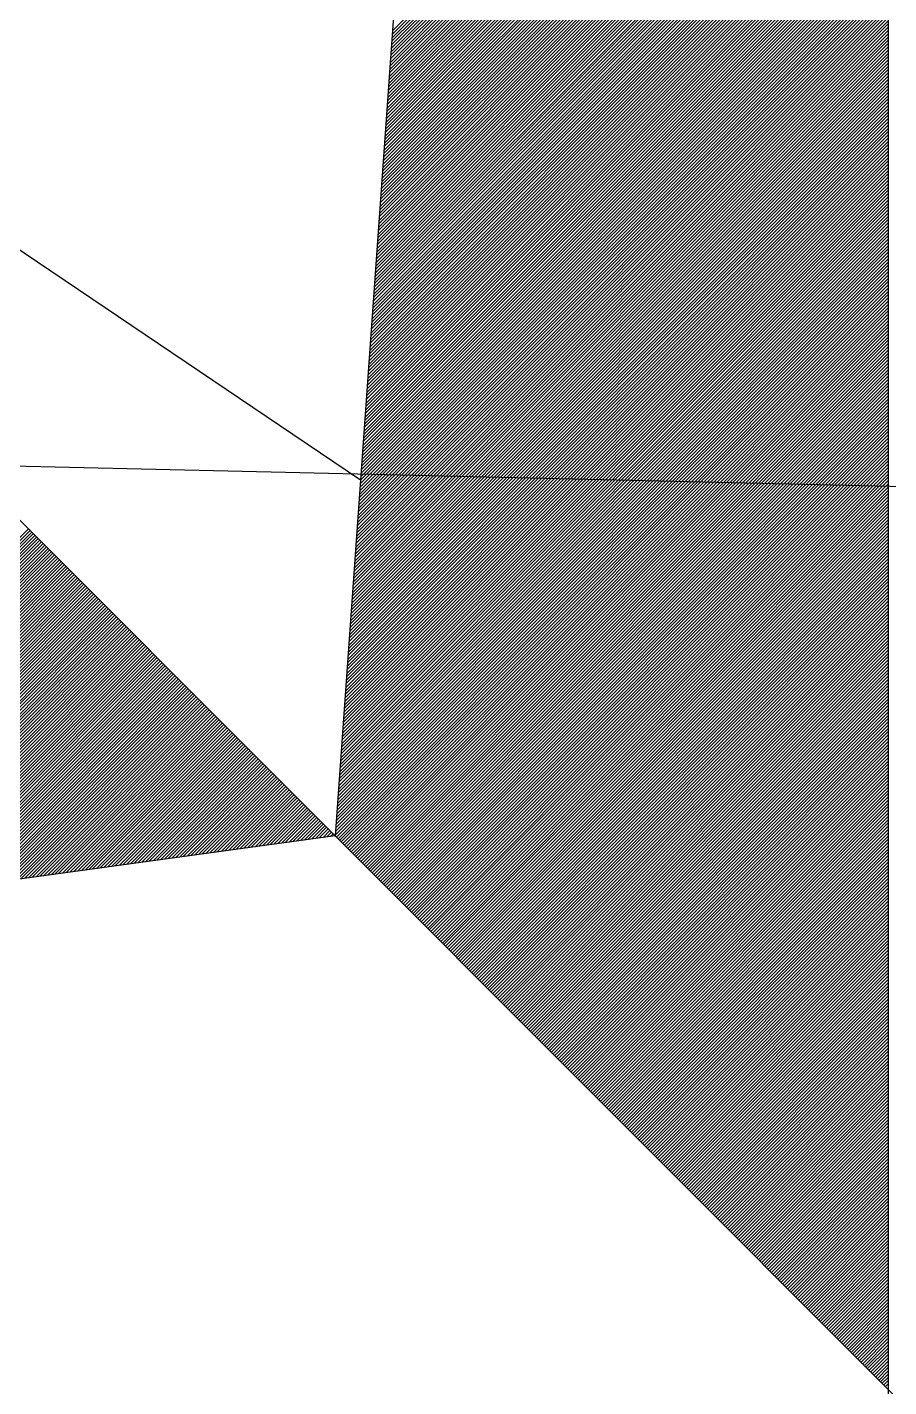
# Model space of a CAD drawing. Extents: x -178 to 82, y -263 to -69.
# Drawn here: x -141.645 to -140.925, y -97.34 to -96.205 of the extents above; entities that cross this region are included whole.
import ezdxf

# ---------------------------------------------------------------- set-up
doc = ezdxf.new("R2010")
doc.units = 0
doc.layers.get('0').update_dxf_attribs({"linetype": 'CONTINUOUS'})
doc.layers.add('2', color=7, linetype='CONTINUOUS')
doc.layers.add('COORDENADAS', color=1, linetype='CONTINUOUS')

# ---------------------------------------------------------------- blocks, each defined once
blk = doc.blocks.new('*X1')
at = {"color": 0}
for p, q in [((63.4969, 11.4008), (66.1852, 14.0891)), ((63.4914, 11.3246), (66.1852, 14.0184)), ((63.4928, 11.3437), (66.1852, 14.036)), ((63.4941, 11.3627), (66.1852, 14.0537)), ((63.4955, 11.3817), (66.1852, 14.0714)), ((63.4846, 11.2294), (66.1852, 13.93)), ((63.486, 11.2485), (66.1852, 13.9477)), ((63.4873, 11.2675), (66.1852, 13.9653)), ((63.4887, 11.2865), (66.1852, 13.983)), ((63.4901, 11.3056), (66.1852, 14.0007)), ((63.4792, 11.1533), (66.1852, 13.8593)), ((63.4805, 11.1723), (66.1852, 13.8769)), ((63.4819, 11.1914), (66.1852, 13.8946)), ((63.4833, 11.2104), (66.1852, 13.9123)), ((63.4737, 11.0771), (66.1852, 13.7886)), ((63.4751, 11.0962), (66.1852, 13.8062)), ((63.4765, 11.1152), (66.1852, 13.8239)), ((63.4778, 11.1342), (66.1852, 13.8416)), ((63.4683, 11.001), (66.1852, 13.7178)), ((63.4697, 11.02), (66.1852, 13.7355)), ((63.471, 11.0391), (66.1852, 13.7532)), ((63.4724, 11.0581), (66.1852, 13.7709)), ((63.4629, 10.9248), (66.1852, 13.6471)), ((63.4642, 10.9439), (66.1852, 13.6648)), ((63.4656, 10.9629), (66.1852, 13.6825)), ((63.4669, 10.9819), (66.1852, 13.7002)), ((63.4574, 10.8487), (66.1852, 13.5764)), ((63.4588, 10.8677), (66.1852, 13.5941)), ((63.4601, 10.8868), (66.1852, 13.6118)), ((63.4615, 10.9058), (66.1852, 13.6295)), ((63.4506, 10.7535), (66.1852, 13.488)), ((63.452, 10.7725), (66.1852, 13.5057)), ((63.4533, 10.7916), (66.1852, 13.5234)), ((63.4547, 10.8106), (66.1852, 13.5411)), ((63.4561, 10.8296), (66.1852, 13.5587)), ((63.4452, 10.6773), (66.1852, 13.4173)), ((63.4465, 10.6964), (66.1852, 13.435)), ((63.4479, 10.7154), (66.1852, 13.4527)), ((63.4493, 10.7345), (66.1852, 13.4704)), ((63.4397, 10.6012), (66.1852, 13.3466)), ((63.4411, 10.6202), (66.1852, 13.3643)), ((63.4425, 10.6393), (66.1852, 13.382)), ((63.4438, 10.6583), (66.1852, 13.3996)), ((63.4343, 10.525), (66.1852, 13.2759)), ((63.4357, 10.5441), (66.1852, 13.2936)), ((63.437, 10.5631), (66.1852, 13.3113)), ((63.4384, 10.5822), (66.1852, 13.3289)), ((63.4289, 10.4489), (66.1852, 13.2052)), ((63.4302, 10.4679), (66.1852, 13.2229)), ((63.4316, 10.487), (66.1852, 13.2405)), ((63.4329, 10.506), (66.1852, 13.2582)), ((63.4234, 10.3727), (66.1852, 13.1345)), ((63.4248, 10.3918), (66.1852, 13.1522)), ((63.4261, 10.4108), (66.1852, 13.1698)), ((63.4275, 10.4299), (66.1852, 13.1875)), ((63.4166, 10.2776), (66.1852, 13.0461)), ((63.418, 10.2966), (66.1852, 13.0638)), ((63.4193, 10.3156), (66.1852, 13.0815)), ((63.4207, 10.3347), (66.1852, 13.0991)), ((63.4221, 10.3537), (66.1852, 13.1168)), ((63.4112, 10.2014), (66.1852, 12.9754)), ((63.4125, 10.2204), (66.1852, 12.9931)), ((63.4139, 10.2395), (66.1852, 13.0107)), ((63.4153, 10.2585), (66.1852, 13.0284)), ((63.4057, 10.1253), (66.1852, 12.9047)), ((63.4071, 10.1443), (66.1852, 12.9224)), ((63.4085, 10.1633), (66.1852, 12.94)), ((63.4098, 10.1824), (66.1852, 12.9577)), ((63.4003, 10.0491), (66.1852, 12.834)), ((63.4017, 10.0681), (66.1852, 12.8516)), ((63.403, 10.0872), (66.1852, 12.8693)), ((63.4044, 10.1062), (66.1852, 12.887)), ((63.3949, 9.973), (66.1852, 12.7633)), ((63.3962, 9.992), (66.1852, 12.7809)), ((63.3976, 10.011), (66.1852, 12.7986)), ((63.3989, 10.0301), (66.1852, 12.8163)), ((63.3894, 9.8968), (66.1852, 12.6925)), ((63.3908, 9.9158), (66.1852, 12.7102)), ((63.3921, 9.9349), (66.1852, 12.7279)), ((63.3935, 9.9539), (66.1852, 12.7456)), ((63.3826, 9.8016), (66.1852, 12.6042)), ((63.384, 9.8207), (66.1852, 12.6218)), ((63.3854, 9.8397), (66.1852, 12.6395)), ((63.3867, 9.8587), (66.1852, 12.6572)), ((63.3881, 9.8778), (66.1852, 12.6749)), ((63.3772, 9.7255), (66.1852, 12.5334)), ((63.3786, 9.7445), (66.1852, 12.5511)), ((63.3799, 9.7635), (66.1852, 12.5688)), ((63.3813, 9.7826), (66.1852, 12.5865)), ((63.3718, 9.6493), (66.1852, 12.4627)), ((63.3731, 9.6684), (66.1852, 12.4804)), ((63.3745, 9.6874), (66.1852, 12.4981)), ((63.3758, 9.7064), (66.1852, 12.5158)), ((63.3663, 9.5732), (66.1852, 12.392)), ((63.3677, 9.5922), (66.1852, 12.4097)), ((63.369, 9.6112), (66.1852, 12.4274)), ((63.3704, 9.6303), (66.1852, 12.4451)), ((63.3609, 9.497), (66.1852, 12.3213)), ((63.3622, 9.5161), (66.1852, 12.339)), ((63.3636, 9.5351), (66.1852, 12.3567)), ((63.365, 9.5541), (66.1852, 12.3743)), ((63.3554, 9.4209), (66.1852, 12.2506)), ((63.3568, 9.4399), (66.1852, 12.2683)), ((63.3582, 9.4589), (66.1852, 12.286)), ((63.3595, 9.478), (66.1852, 12.3036)), ((63.3486, 9.3257), (66.1852, 12.1622)), ((63.35, 9.3447), (66.1852, 12.1799)), ((63.3514, 9.3638), (66.1852, 12.1976)), ((63.3527, 9.3828), (66.1852, 12.2152)), ((63.3541, 9.4018), (66.1852, 12.2329)), ((63.3432, 9.2495), (66.1852, 12.0915)), ((63.3446, 9.2686), (66.1852, 12.1092)), ((63.3459, 9.2876), (66.1852, 12.1269)), ((63.3473, 9.3066), (66.1852, 12.1445)), ((63.3378, 9.1734), (66.1852, 12.0208)), ((63.3391, 9.1924), (66.1852, 12.0385)), ((63.3405, 9.2115), (66.1852, 12.0561)), ((63.3418, 9.2305), (66.1852, 12.0738)), ((63.3323, 9.0972), (66.1852, 11.9501)), ((63.3337, 9.1163), (66.1852, 11.9678)), ((63.335, 9.1353), (66.1852, 11.9854)), ((63.3364, 9.1543), (66.1852, 12.0031)), ((63.3269, 9.0211), (66.1852, 11.8794)), ((63.3282, 9.0401), (66.1852, 11.897)), ((63.3296, 9.0592), (66.1852, 11.9147)), ((63.331, 9.0782), (66.1852, 11.9324)), ((63.3214, 8.9449), (66.1852, 11.8087)), ((63.3228, 8.964), (66.1852, 11.8263)), ((63.3242, 8.983), (66.1852, 11.844)), ((63.3255, 9.002), (66.1852, 11.8617)), ((63.3146, 8.8497), (66.1852, 11.7203)), ((63.316, 8.8688), (66.1852, 11.7379)), ((63.3174, 8.8878), (66.1852, 11.7556)), ((63.3187, 8.9069), (66.1852, 11.7733)), ((63.3201, 8.9259), (66.1852, 11.791)), ((63.3092, 8.7736), (66.1852, 11.6496)), ((63.3106, 8.7926), (66.1852, 11.6672)), ((63.3119, 8.8117), (66.1852, 11.6849)), ((63.3133, 8.8307), (66.1852, 11.7026)), ((63.3038, 8.6974), (66.1852, 11.5788)), ((63.3051, 8.7165), (66.1852, 11.5965)), ((63.3065, 8.7355), (66.1852, 11.6142)), ((63.3078, 8.7546), (66.1852, 11.6319)), ((63.2983, 8.6213), (66.1852, 11.5081)), ((63.2997, 8.6403), (66.1852, 11.5258)), ((63.301, 8.6594), (66.1852, 11.5435)), ((63.3024, 8.6784), (66.1852, 11.5612)), ((63.2929, 8.5451), (66.1852, 11.4374)), ((63.2942, 8.5642), (66.1852, 11.4551)), ((63.2956, 8.5832), (66.1852, 11.4728)), ((63.297, 8.6023), (66.1852, 11.4905)), ((63.2874, 8.469), (66.1852, 11.3667)), ((63.2888, 8.488), (66.1852, 11.3844)), ((63.2902, 8.5071), (66.1852, 11.4021)), ((63.2915, 8.5261), (66.1852, 11.4197)), ((63.2806, 8.3738), (66.1852, 11.2783)), ((63.282, 8.3928), (66.1852, 11.296)), ((63.2834, 8.4119), (66.1852, 11.3137)), ((63.2847, 8.4309), (66.1852, 11.3314)), ((63.2861, 8.45), (66.1852, 11.349)), ((63.2752, 8.2977), (66.1852, 11.2076)), ((63.2766, 8.3167), (66.1852, 11.2253)), ((63.2779, 8.3357), (66.1852, 11.243)), ((63.2793, 8.3548), (66.1852, 11.2607)), ((63.2698, 8.2215), (66.1852, 11.1369)), ((63.2711, 8.2405), (66.1852, 11.1546)), ((63.2725, 8.2596), (66.1852, 11.1723)), ((63.2738, 8.2786), (66.1852, 11.1899)), ((63.2643, 8.1454), (66.1852, 11.0662)), ((63.2657, 8.1644), (66.1852, 11.0839)), ((63.267, 8.1834), (66.1852, 11.1016)), ((63.2684, 8.2025), (66.1852, 11.1192)), ((63.2589, 8.0692), (66.1852, 10.9955)), ((63.2602, 8.0882), (66.1852, 11.0132)), ((63.2616, 8.1073), (66.1852, 11.0308)), ((63.263, 8.1263), (66.1852, 11.0485)), ((63.2534, 7.9931), (66.1852, 10.9248)), ((63.2548, 8.0121), (66.1852, 10.9425)), ((63.2562, 8.0311), (66.1852, 10.9601)), ((63.2575, 8.0502), (66.1852, 10.9778)), ((63.2466, 7.8979), (66.1852, 10.8364)), ((63.248, 7.9169), (66.1852, 10.8541)), ((63.2494, 7.9359), (66.1852, 10.8717)), ((63.2507, 7.955), (66.1852, 10.8894)), ((63.2521, 7.974), (66.1852, 10.9071)), ((63.2412, 7.8217), (66.1852, 10.7657)), ((63.2426, 7.8408), (66.1852, 10.7834)), ((63.2439, 7.8598), (66.1852, 10.801)), ((63.2453, 7.8788), (66.1852, 10.8187)), ((63.2358, 7.7456), (66.1852, 10.695)), ((63.2371, 7.7646), (66.1852, 10.7126)), ((63.2385, 7.7836), (66.1852, 10.7303)), ((63.2399, 7.8027), (66.1852, 10.748)), ((63.2303, 7.6694), (66.1852, 10.6243)), ((63.2317, 7.6885), (66.1852, 10.6419)), ((63.2331, 7.7075), (66.1852, 10.6596)), ((63.2344, 7.7265), (66.1852, 10.6773)), ((63.2249, 7.5933), (66.1852, 10.5535)), ((63.2263, 7.6123), (66.1852, 10.5712)), ((63.2276, 7.6313), (66.1852, 10.5889)), ((63.229, 7.6504), (66.1852, 10.6066)), ((63.2195, 7.5171), (66.1852, 10.4828)), ((63.2208, 7.5362), (66.1852, 10.5005)), ((63.2222, 7.5552), (66.1852, 10.5182)), ((63.2235, 7.5742), (66.1852, 10.5359)), ((63.2127, 7.4219), (66.1852, 10.3944)), ((63.214, 7.441), (66.1852, 10.4121)), ((63.2154, 7.46), (66.1852, 10.4298)), ((63.2167, 7.479), (66.1852, 10.4475)), ((63.2181, 7.4981), (66.1852, 10.4652)), ((63.2072, 7.3458), (66.1852, 10.3237)), ((63.2086, 7.3648), (66.1852, 10.3414)), ((63.2099, 7.3839), (66.1852, 10.3591)), ((63.2113, 7.4029), (66.1852, 10.3768)), ((63.2018, 7.2696), (66.1852, 10.253)), ((63.2031, 7.2887), (66.1852, 10.2707)), ((63.2045, 7.3077), (66.1852, 10.2884)), ((63.2059, 7.3267), (66.1852, 10.3061)), ((63.1963, 7.1935), (66.1852, 10.1823)), ((63.1977, 7.2125), (66.1852, 10.2)), ((63.1991, 7.2316), (66.1852, 10.2177)), ((63.2004, 7.2506), (66.1852, 10.2353)), ((63.1909, 7.1173), (66.1852, 10.1116)), ((63.1923, 7.1364), (66.1852, 10.1293)), ((63.1936, 7.1554), (66.1852, 10.147)), ((63.195, 7.1744), (66.1852, 10.1646)), ((63.1855, 7.0412), (66.1852, 10.0409)), ((63.1868, 7.0602), (66.1852, 10.0586)), ((63.1882, 7.0793), (66.1852, 10.0762)), ((63.1895, 7.0983), (66.1852, 10.0939)), ((63.1921, 7.0302), (66.1852, 10.0232)), ((63.201, 7.0213), (66.1852, 10.0055)), ((63.2098, 7.0125), (66.1852, 9.9879)), ((63.2187, 7.0037), (66.1852, 9.9702)), ((63.2275, 6.9948), (66.1852, 9.9525)), ((63.2363, 6.986), (66.1852, 9.9348)), ((63.2452, 6.9772), (66.1852, 9.9171)), ((63.254, 6.9683), (66.1852, 9.8995)), ((63.2629, 6.9595), (66.1852, 9.8818)), ((63.2717, 6.9506), (66.1852, 9.8641)), ((63.2805, 6.9418), (66.1852, 9.8464)), ((63.2894, 6.933), (66.1852, 9.8288)), ((63.2982, 6.9241), (66.1852, 9.8111)), ((63.307, 6.9153), (66.1852, 9.7934)), ((63.3159, 6.9064), (66.1852, 9.7757)), ((63.3247, 6.8976), (66.1852, 9.758)), ((63.3336, 6.8888), (66.1852, 9.7404)), ((63.3424, 6.8799), (66.1852, 9.7227)), ((63.3512, 6.8711), (66.1852, 9.705)), ((63.3601, 6.8622), (66.1852, 9.6873)), ((63.3689, 6.8534), (66.1852, 9.6697)), ((63.3778, 6.8446), (66.1852, 9.652)), ((63.3866, 6.8357), (66.1852, 9.6343)), ((63.3954, 6.8269), (66.1852, 9.6166)), ((63.4043, 6.8181), (66.1852, 9.5989)), ((63.4131, 6.8092), (66.1852, 9.5813)), ((63.422, 6.8004), (66.1852, 9.5636)), ((63.4308, 6.7915), (66.1852, 9.5459)), ((63.4396, 6.7827), (66.1852, 9.5282)), ((63.4485, 6.7739), (66.1852, 9.5106)), ((63.4573, 6.765), (66.1852, 9.4929)), ((63.4661, 6.7562), (66.1852, 9.4752)), ((63.475, 6.7473), (66.1852, 9.4575)), ((63.4838, 6.7385), (66.1852, 9.4399)), ((63.4927, 6.7297), (66.1852, 9.4222)), ((63.5015, 6.7208), (66.1852, 9.4045)), ((63.5103, 6.712), (66.1852, 9.3868)), ((63.5192, 6.7032), (66.1852, 9.3691)), ((63.528, 6.6943), (66.1852, 9.3515)), ((63.5369, 6.6855), (66.1852, 9.3338)), ((63.5457, 6.6766), (66.1852, 9.3161)), ((63.5545, 6.6678), (66.1852, 9.2984)), ((63.5634, 6.659), (66.1852, 9.2808)), ((63.5722, 6.6501), (66.1852, 9.2631)), ((63.5811, 6.6413), (66.1852, 9.2454)), ((63.5899, 6.6324), (66.1852, 9.2277)), ((63.5987, 6.6236), (66.1852, 9.21)), ((63.6076, 6.6148), (66.1852, 9.1924)), ((63.6164, 6.6059), (66.1852, 9.1747)), ((63.6252, 6.5971), (66.1852, 9.157)), ((63.6341, 6.5882), (66.1852, 9.1393)), ((63.6429, 6.5794), (66.1852, 9.1217)), ((63.6518, 6.5706), (66.1852, 9.104)), ((63.6606, 6.5617), (66.1852, 9.0863)), ((63.6694, 6.5529), (66.1852, 9.0686)), ((63.6783, 6.5441), (66.1852, 9.0509)), ((63.6871, 6.5352), (66.1852, 9.0333)), ((63.696, 6.5264), (66.1852, 9.0156)), ((63.7048, 6.5175), (66.1852, 8.9979)), ((63.7136, 6.5087), (66.1852, 8.9802)), ((63.7225, 6.4999), (66.1852, 8.9626)), ((63.7313, 6.491), (66.1852, 8.9449)), ((63.7402, 6.4822), (66.1852, 8.9272)), ((63.749, 6.4733), (66.1852, 8.9095)), ((63.7578, 6.4645), (66.1852, 8.8918)), ((63.7667, 6.4557), (66.1852, 8.8742)), ((63.7755, 6.4468), (66.1852, 8.8565)), ((63.7843, 6.438), (66.1852, 8.8388)), ((63.7932, 6.4291), (66.1852, 8.8211)), ((63.802, 6.4203), (66.1852, 8.8035)), ((63.8109, 6.4115), (66.1852, 8.7858)), ((63.8197, 6.4026), (66.1852, 8.7681)), ((63.8285, 6.3938), (66.1852, 8.7504)), ((63.8374, 6.385), (66.1852, 8.7327)), ((63.8462, 6.3761), (66.1852, 8.7151)), ((63.8551, 6.3673), (66.1852, 8.6974)), ((63.8639, 6.3584), (66.1852, 8.6797)), ((63.8727, 6.3496), (66.1852, 8.662)), ((63.8816, 6.3408), (66.1852, 8.6444)), ((63.8904, 6.3319), (66.1852, 8.6267)), ((63.8993, 6.3231), (66.1852, 8.609)), ((63.9081, 6.3142), (66.1852, 8.5913)), ((63.9169, 6.3054), (66.1852, 8.5736)), ((63.9258, 6.2966), (66.1852, 8.556)), ((63.9346, 6.2877), (66.1852, 8.5383)), ((63.9434, 6.2789), (66.1852, 8.5206)), ((63.9523, 6.27), (66.1852, 8.5029)), ((63.9611, 6.2612), (66.1852, 8.4853)), ((63.97, 6.2524), (66.1852, 8.4676)), ((63.9788, 6.2435), (66.1852, 8.4499)), ((63.9876, 6.2347), (66.1852, 8.4322)), ((63.9965, 6.2259), (66.1852, 8.4145)), ((64.0053, 6.217), (66.1852, 8.3969)), ((64.0142, 6.2082), (66.1852, 8.3792)), ((64.023, 6.1993), (66.1852, 8.3615)), ((64.0318, 6.1905), (66.1852, 8.3438)), ((64.0407, 6.1817), (66.1852, 8.3262)), ((64.0495, 6.1728), (66.1852, 8.3085)), ((64.0583, 6.164), (66.1852, 8.2908)), ((64.0672, 6.1551), (66.1852, 8.2731)), ((64.076, 6.1463), (66.1852, 8.2554)), ((64.0849, 6.1375), (66.1852, 8.2378)), ((64.0937, 6.1286), (66.1852, 8.2201)), ((64.1025, 6.1198), (66.1852, 8.2024)), ((64.1114, 6.1109), (66.1852, 8.1847)), ((64.1202, 6.1021), (66.1852, 8.1671)), ((64.1291, 6.0933), (66.1852, 8.1494)), ((64.1379, 6.0844), (66.1852, 8.1317)), ((64.1467, 6.0756), (66.1852, 8.114)), ((64.1556, 6.0668), (66.1852, 8.0963)), ((64.1644, 6.0579), (66.1852, 8.0787)), ((64.1733, 6.0491), (66.1852, 8.061)), ((64.1821, 6.0402), (66.1852, 8.0433)), ((64.1909, 6.0314), (66.1852, 8.0256)), ((64.1998, 6.0226), (66.1852, 8.008)), ((64.2086, 6.0137), (66.1852, 7.9903)), ((64.2174, 6.0049), (66.1852, 7.9726)), ((64.2263, 5.996), (66.1852, 7.9549)), ((64.2351, 5.9872), (66.1852, 7.9372)), ((64.244, 5.9784), (66.1852, 7.9196)), ((64.2528, 5.9695), (66.1852, 7.9019)), ((64.2616, 5.9607), (66.1852, 7.8842)), ((64.2705, 5.9518), (66.1852, 7.8665)), ((64.2793, 5.943), (66.1852, 7.8489)), ((64.2882, 5.9342), (66.1852, 7.8312)), ((64.297, 5.9253), (66.1852, 7.8135)), ((64.3058, 5.9165), (66.1852, 7.7958)), ((64.3147, 5.9077), (66.1852, 7.7782)), ((64.3235, 5.8988), (66.1852, 7.7605)), ((64.3324, 5.89), (66.1852, 7.7428)), ((64.3412, 5.8811), (66.1852, 7.7251)), ((64.35, 5.8723), (66.1852, 7.7074)), ((64.3589, 5.8635), (66.1852, 7.6898)), ((64.3677, 5.8546), (66.1852, 7.6721)), ((64.3765, 5.8458), (66.1852, 7.6544)), ((64.3854, 5.8369), (66.1852, 7.6367)), ((64.3942, 5.8281), (66.1852, 7.6191)), ((64.4031, 5.8193), (66.1852, 7.6014)), ((64.4119, 5.8104), (66.1852, 7.5837)), ((64.4207, 5.8016), (66.1852, 7.566)), ((64.4296, 5.7928), (66.1852, 7.5483)), ((64.4384, 5.7839), (66.1852, 7.5307)), ((64.4473, 5.7751), (66.1852, 7.513)), ((64.4561, 5.7662), (66.1852, 7.4953)), ((64.4649, 5.7574), (66.1852, 7.4776)), ((64.4738, 5.7486), (66.1852, 7.46)), ((64.4826, 5.7397), (66.1852, 7.4423)), ((64.4915, 5.7309), (66.1852, 7.4246)), ((64.5003, 5.722), (66.1852, 7.4069)), ((64.5091, 5.7132), (66.1852, 7.3892)), ((64.518, 5.7044), (66.1852, 7.3716)), ((64.5268, 5.6955), (66.1852, 7.3539)), ((64.5356, 5.6867), (66.1852, 7.3362)), ((64.5445, 5.6778), (66.1852, 7.3185)), ((64.5533, 5.669), (66.1852, 7.3009)), ((64.5622, 5.6602), (66.1852, 7.2832)), ((64.571, 5.6513), (66.1852, 7.2655)), ((64.5798, 5.6425), (66.1852, 7.2478)), ((64.5887, 5.6337), (66.1852, 7.2301)), ((64.5975, 5.6248), (66.1852, 7.2125)), ((64.6064, 5.616), (66.1852, 7.1948)), ((64.6152, 5.6071), (66.1852, 7.1771)), ((64.624, 5.5983), (66.1852, 7.1594)), ((64.6329, 5.5895), (66.1852, 7.1418)), ((64.6417, 5.5806), (66.1852, 7.1241)), ((64.6506, 5.5718), (66.1852, 7.1064)), ((64.6594, 5.5629), (66.1852, 7.0887)), ((64.6682, 5.5541), (66.1852, 7.071)), ((64.6771, 5.5453), (66.1852, 7.0534)), ((64.6859, 5.5364), (66.1852, 7.0357)), ((64.6947, 5.5276), (66.1852, 7.018)), ((64.7036, 5.5187), (66.1852, 7.0003)), ((64.7124, 5.5099), (66.1852, 6.9827)), ((64.7213, 5.5011), (66.1852, 6.965)), ((64.7301, 5.4922), (66.1852, 6.9473)), ((64.7389, 5.4834), (66.1852, 6.9296)), ((64.7478, 5.4746), (66.1852, 6.9119)), ((64.7566, 5.4657), (66.1852, 6.8943)), ((64.7655, 5.4569), (66.1852, 6.8766)), ((64.7743, 5.448), (66.1852, 6.8589)), ((64.7831, 5.4392), (66.1852, 6.8412)), ((64.792, 5.4304), (66.1852, 6.8236)), ((64.8008, 5.4215), (66.1852, 6.8059)), ((64.8097, 5.4127), (66.1852, 6.7882)), ((64.8185, 5.4038), (66.1852, 6.7705)), ((64.8273, 5.395), (66.1852, 6.7528)), ((64.8362, 5.3862), (66.1852, 6.7352)), ((64.845, 5.3773), (66.1852, 6.7175)), ((64.8538, 5.3685), (66.1852, 6.6998)), ((64.8627, 5.3596), (66.1852, 6.6821)), ((64.8715, 5.3508), (66.1852, 6.6645)), ((64.8804, 5.342), (66.1852, 6.6468)), ((64.8892, 5.3331), (66.1852, 6.6291)), ((64.898, 5.3243), (66.1852, 6.6114)), ((64.9069, 5.3155), (66.1852, 6.5937)), ((64.9157, 5.3066), (66.1852, 6.5761)), ((64.9246, 5.2978), (66.1852, 6.5584)), ((64.9334, 5.2889), (66.1852, 6.5407)), ((64.9422, 5.2801), (66.1852, 6.523)), ((64.9511, 5.2713), (66.1852, 6.5054)), ((64.9599, 5.2624), (66.1852, 6.4877)), ((64.9687, 5.2536), (66.1852, 6.47)), ((64.9776, 5.2447), (66.1852, 6.4523)), ((64.9864, 5.2359), (66.1852, 6.4346)), ((64.9953, 5.2271), (66.1852, 6.417)), ((65.0041, 5.2182), (66.1852, 6.3993)), ((65.0129, 5.2094), (66.1852, 6.3816)), ((65.0218, 5.2005), (66.1852, 6.3639)), ((65.0306, 5.1917), (66.1852, 6.3463)), ((65.0395, 5.1829), (66.1852, 6.3286)), ((65.0483, 5.174), (66.1852, 6.3109)), ((65.0571, 5.1652), (66.1852, 6.2932)), ((65.066, 5.1564), (66.1852, 6.2755)), ((65.0748, 5.1475), (66.1852, 6.2579)), ((65.0837, 5.1387), (66.1852, 6.2402)), ((65.0925, 5.1298), (66.1852, 6.2225)), ((65.1013, 5.121), (66.1852, 6.2048)), ((65.1102, 5.1122), (66.1852, 6.1872)), ((65.119, 5.1033), (66.1852, 6.1695)), ((65.1278, 5.0945), (66.1852, 6.1518)), ((65.1367, 5.0856), (66.1852, 6.1341)), ((65.1455, 5.0768), (66.1852, 6.1164)), ((65.1544, 5.068), (66.1852, 6.0988)), ((65.1632, 5.0591), (66.1852, 6.0811)), ((65.172, 5.0503), (66.1852, 6.0634)), ((65.1809, 5.0414), (66.1852, 6.0457)), ((65.1897, 5.0326), (66.1852, 6.0281)), ((65.1986, 5.0238), (66.1852, 6.0104)), ((65.2074, 5.0149), (66.1852, 5.9927)), ((65.2162, 5.0061), (66.1852, 5.975)), ((65.2251, 4.9973), (66.1852, 5.9574)), ((65.2339, 4.9884), (66.1852, 5.9397)), ((65.2428, 4.9796), (66.1852, 5.922)), ((65.2516, 4.9707), (66.1852, 5.9043)), ((65.2604, 4.9619), (66.1852, 5.8866)), ((65.2693, 4.9531), (66.1852, 5.869)), ((65.2781, 4.9442), (66.1852, 5.8513)), ((65.2869, 4.9354), (66.1852, 5.8336)), ((65.2958, 4.9265), (66.1852, 5.8159)), ((65.3046, 4.9177), (66.1852, 5.7983)), ((65.3135, 4.9089), (66.1852, 5.7806)), ((65.3223, 4.9), (66.1852, 5.7629)), ((65.3311, 4.8912), (66.1852, 5.7452)), ((65.34, 4.8824), (66.1852, 5.7275)), ((65.3488, 4.8735), (66.1852, 5.7099)), ((65.3577, 4.8647), (66.1852, 5.6922)), ((65.3665, 4.8558), (66.1852, 5.6745)), ((65.3753, 4.847), (66.1852, 5.6568)), ((65.3842, 4.8382), (66.1852, 5.6392)), ((65.393, 4.8293), (66.1852, 5.6215)), ((65.4019, 4.8205), (66.1852, 5.6038)), ((65.4107, 4.8116), (66.1852, 5.5861)), ((65.4195, 4.8028), (66.1852, 5.5684)), ((65.4284, 4.794), (66.1852, 5.5508)), ((65.4372, 4.7851), (66.1852, 5.5331)), ((65.446, 4.7763), (66.1852, 5.5154)), ((65.4549, 4.7674), (66.1852, 5.4977)), ((65.4637, 4.7586), (66.1852, 5.4801)), ((65.4726, 4.7498), (66.1852, 5.4624)), ((65.4814, 4.7409), (66.1852, 5.4447)), ((65.4902, 4.7321), (66.1852, 5.427)), ((65.4991, 4.7233), (66.1852, 5.4093)), ((65.5079, 4.7144), (66.1852, 5.3917)), ((65.5168, 4.7056), (66.1852, 5.374)), ((65.5256, 4.6967), (66.1852, 5.3563)), ((65.5344, 4.6879), (66.1852, 5.3386)), ((65.5433, 4.6791), (66.1852, 5.321)), ((65.5521, 4.6702), (66.1852, 5.3033)), ((65.561, 4.6614), (66.1852, 5.2856)), ((65.5698, 4.6525), (66.1852, 5.2679)), ((65.5786, 4.6437), (66.1852, 5.2502)), ((65.5875, 4.6349), (66.1852, 5.2326)), ((65.5963, 4.626), (66.1852, 5.2149)), ((65.6051, 4.6172), (66.1852, 5.1972)), ((65.614, 4.6083), (66.1852, 5.1795)), ((65.6228, 4.5995), (66.1852, 5.1619)), ((65.6317, 4.5907), (66.1852, 5.1442)), ((65.6405, 4.5818), (66.1852, 5.1265)), ((65.6493, 4.573), (66.1852, 5.1088)), ((65.6582, 4.5642), (66.1852, 5.0911)), ((65.667, 4.5553), (66.1852, 5.0735)), ((65.6759, 4.5465), (66.1852, 5.0558)), ((65.6847, 4.5376), (66.1852, 5.0381)), ((65.6935, 4.5288), (66.1852, 5.0204)), ((65.7024, 4.52), (66.1852, 5.0028)), ((65.7112, 4.5111), (66.1852, 4.9851)), ((65.7201, 4.5023), (66.1852, 4.9674)), ((65.7289, 4.4934), (66.1852, 4.9497)), ((65.7377, 4.4846), (66.1852, 4.932)), ((65.7466, 4.4758), (66.1852, 4.9144)), ((65.7554, 4.4669), (66.1852, 4.8967)), ((65.7642, 4.4581), (66.1852, 4.879)), ((65.7731, 4.4492), (66.1852, 4.8613)), ((65.7819, 4.4404), (66.1852, 4.8437)), ((65.7908, 4.4316), (66.1852, 4.826)), ((65.7996, 4.4227), (66.1852, 4.8083)), ((65.8084, 4.4139), (66.1852, 4.7906)), ((65.8173, 4.4051), (66.1852, 4.7729)), ((65.8261, 4.3962), (66.1852, 4.7553)), ((65.835, 4.3874), (66.1852, 4.7376)), ((65.8438, 4.3785), (66.1852, 4.7199)), ((65.8526, 4.3697), (66.1852, 4.7022)), ((65.8615, 4.3609), (66.1852, 4.6846)), ((65.8703, 4.352), (66.1852, 4.6669)), ((65.8791, 4.3432), (66.1852, 4.6492)), ((65.888, 4.3343), (66.1852, 4.6315)), ((65.8968, 4.3255), (66.1852, 4.6138)), ((65.9057, 4.3167), (66.1852, 4.5962)), ((65.9145, 4.3078), (66.1852, 4.5785)), ((65.9233, 4.299), (66.1852, 4.5608)), ((65.9322, 4.2901), (66.1852, 4.5431)), ((65.941, 4.2813), (66.1852, 4.5255)), ((65.9499, 4.2725), (66.1852, 4.5078)), ((65.9587, 4.2636), (66.1852, 4.4901)), ((65.9675, 4.2548), (66.1852, 4.4724)), ((65.9764, 4.246), (66.1852, 4.4547)), ((65.9852, 4.2371), (66.1852, 4.4371)), ((65.9941, 4.2283), (66.1852, 4.4194)), ((66.0029, 4.2194), (66.1852, 4.4017)), ((66.0117, 4.2106), (66.1852, 4.384)), ((66.0206, 4.2018), (66.1852, 4.3664)), ((66.0294, 4.1929), (66.1852, 4.3487)), ((66.0382, 4.1841), (66.1852, 4.331)), ((66.0471, 4.1752), (66.1852, 4.3133)), ((66.0559, 4.1664), (66.1852, 4.2956)), ((66.0648, 4.1576), (66.1852, 4.278)), ((66.0736, 4.1487), (66.1852, 4.2603)), ((66.0824, 4.1399), (66.1852, 4.2426)), ((66.0913, 4.131), (66.1852, 4.2249)), ((66.1001, 4.1222), (66.1852, 4.2073)), ((66.109, 4.1134), (66.1852, 4.1896)), ((66.1178, 4.1045), (66.1852, 4.1719)), ((66.1266, 4.0957), (66.1852, 4.1542)), ((66.1355, 4.0869), (66.1852, 4.1366)), ((66.1443, 4.078), (66.1852, 4.1189)), ((66.1532, 4.0692), (66.1852, 4.1012)), ((66.162, 4.0603), (66.1852, 4.0835)), ((66.1708, 4.0515), (66.1852, 4.0658))]:
    blk.add_line(p, q, dxfattribs=at)
blk = doc.blocks.new('*X5')
at = {"color": 0}
for p, q in [((60.6385, 7.8176), (61.5216, 8.7007)), ((60.6456, 7.8071), (61.5304, 8.6919)), ((60.6527, 7.7965), (61.5393, 8.683)), ((60.6598, 7.7859), (61.5481, 8.6742)), ((60.667, 7.7754), (61.557, 8.6654)), ((60.6741, 7.7648), (61.5658, 8.6565)), ((60.6812, 7.7542), (61.5746, 8.6477)), ((60.6883, 7.7437), (61.5835, 8.6389)), ((60.6954, 7.7331), (61.5923, 8.63)), ((60.7025, 7.7226), (61.6012, 8.6212)), ((60.7096, 7.712), (61.61, 8.6123)), ((60.7168, 7.7014), (61.6188, 8.6035)), ((60.7239, 7.6909), (61.6277, 8.5947)), ((60.731, 7.6803), (61.6365, 8.5858)), ((60.7381, 7.6697), (61.6453, 8.577)), ((60.7452, 7.6592), (61.6542, 8.5681)), ((60.7523, 7.6486), (61.663, 8.5593)), ((60.7595, 7.6381), (61.6719, 8.5505)), ((60.7666, 7.6275), (61.6807, 8.5416)), ((60.7737, 7.6169), (61.6895, 8.5328)), ((60.7808, 7.6064), (61.6984, 8.524)), ((60.7879, 7.5958), (61.7072, 8.5151)), ((60.795, 7.5852), (61.7161, 8.5063)), ((60.8021, 7.5747), (61.7249, 8.4974)), ((60.8093, 7.5641), (61.7337, 8.4886)), ((60.8164, 7.5536), (61.7426, 8.4798)), ((60.8235, 7.543), (61.7514, 8.4709)), ((60.8306, 7.5324), (61.7603, 8.4621)), ((60.8377, 7.5219), (61.7691, 8.4532)), ((60.8448, 7.5113), (61.7779, 8.4444)), ((60.852, 7.5007), (61.7868, 8.4356)), ((60.8591, 7.4902), (61.7956, 8.4267)), ((60.8662, 7.4796), (61.8044, 8.4179)), ((60.8733, 7.4691), (61.8133, 8.409)), ((60.8804, 7.4585), (61.8221, 8.4002)), ((60.8875, 7.4479), (61.831, 8.3914)), ((60.8946, 7.4374), (61.8398, 8.3825)), ((60.9018, 7.4268), (61.8486, 8.3737)), ((60.9089, 7.4162), (61.8575, 8.3649)), ((60.916, 7.4057), (61.8663, 8.356)), ((60.9231, 7.3951), (61.8752, 8.3472)), ((60.9302, 7.3846), (61.884, 8.3383)), ((60.9373, 7.374), (61.8928, 8.3295)), ((60.9444, 7.3634), (61.9017, 8.3207)), ((60.9516, 7.3529), (61.9105, 8.3118)), ((60.9587, 7.3423), (61.9194, 8.303)), ((60.9658, 7.3317), (61.9282, 8.2941)), ((60.9729, 7.3212), (61.937, 8.2853)), ((60.98, 7.3106), (61.9459, 8.2765)), ((60.9871, 7.3001), (61.9547, 8.2676)), ((60.9943, 7.2895), (61.9635, 8.2588)), ((61.0014, 7.2789), (61.9724, 8.2499)), ((61.0085, 7.2684), (61.9812, 8.2411)), ((61.0156, 7.2578), (61.9901, 8.2323)), ((61.0227, 7.2472), (61.9989, 8.2234)), ((61.0298, 7.2367), (62.0077, 8.2146)), ((61.0369, 7.2261), (62.0166, 8.2058)), ((61.0441, 7.2156), (62.0254, 8.1969)), ((61.0512, 7.205), (62.0343, 8.1881)), ((61.0583, 7.1944), (62.0431, 8.1792)), ((61.0654, 7.1839), (62.0519, 8.1704)), ((61.0725, 7.1733), (62.0608, 8.1616)), ((61.0796, 7.1627), (62.0696, 8.1527)), ((61.0868, 7.1522), (62.0785, 8.1439)), ((61.0939, 7.1416), (62.0873, 8.135)), ((61.101, 7.1311), (62.0961, 8.1262)), ((61.1081, 7.1205), (62.105, 8.1174)), ((61.1152, 7.1099), (62.1138, 8.1085)), ((61.1223, 7.0994), (62.1226, 8.0997)), ((61.1294, 7.0888), (62.1315, 8.0908)), ((61.1366, 7.0782), (62.1403, 8.082)), ((61.1437, 7.0677), (62.1492, 8.0732)), ((61.1508, 7.0571), (62.158, 8.0643)), ((61.1579, 7.0466), (62.1668, 8.0555)), ((61.165, 7.036), (62.1757, 8.0467)), ((61.1721, 7.0254), (62.1845, 8.0378)), ((61.1793, 7.0149), (62.1934, 8.029)), ((61.1864, 7.0043), (62.2022, 8.0201)), ((61.1935, 6.9937), (62.211, 8.0113)), ((61.2006, 6.9832), (62.2199, 8.0025)), ((61.2077, 6.9726), (62.2287, 7.9936)), ((61.2148, 6.9621), (62.2375, 7.9848)), ((61.2219, 6.9515), (62.2464, 7.9759)), ((61.2291, 6.9409), (62.2552, 7.9671)), ((61.2362, 6.9304), (62.2641, 7.9583)), ((61.2433, 6.9198), (62.2729, 7.9494)), ((61.2504, 6.9093), (62.2817, 7.9406)), ((61.2575, 6.8987), (62.2906, 7.9317)), ((61.2646, 6.8881), (62.2994, 7.9229)), ((61.2718, 6.8776), (62.3083, 7.9141)), ((61.2789, 6.867), (62.3171, 7.9052)), ((61.286, 6.8564), (62.3259, 7.8964)), ((61.2931, 6.8459), (62.3348, 7.8876)), ((61.3002, 6.8353), (62.3436, 7.8787)), ((61.3073, 6.8248), (62.3525, 7.8699)), ((61.3144, 6.8142), (62.3613, 7.861)), ((61.3216, 6.8036), (62.3701, 7.8522)), ((61.3287, 6.7931), (62.379, 7.8434)), ((61.3373, 6.784), (62.3878, 7.8345)), ((61.3578, 6.7868), (62.3966, 7.8257)), ((61.3783, 6.7897), (62.4055, 7.8168)), ((61.3988, 6.7925), (62.4143, 7.808)), ((61.4193, 6.7953), (62.4232, 7.7992)), ((61.4397, 6.7981), (62.432, 7.7903)), ((61.4602, 6.8009), (62.4408, 7.7815)), ((61.4807, 6.8037), (62.4497, 7.7726)), ((61.5012, 6.8065), (62.4585, 7.7638)), ((61.5217, 6.8093), (62.4674, 7.755)), ((61.5422, 6.8121), (62.4762, 7.7461)), ((61.5626, 6.8149), (62.485, 7.7373)), ((61.5831, 6.8177), (62.4939, 7.7285)), ((61.6036, 6.8205), (62.5027, 7.7196)), ((61.6241, 6.8233), (62.5116, 7.7108)), ((61.6446, 6.8261), (62.5204, 7.7019)), ((61.6651, 6.8289), (62.5292, 7.6931)), ((61.6855, 6.8317), (62.5381, 7.6843)), ((61.706, 6.8345), (62.5469, 7.6754)), ((61.7265, 6.8374), (62.5557, 7.6666)), ((61.747, 6.8402), (62.5646, 7.6577)), ((61.7675, 6.843), (62.5734, 7.6489)), ((61.788, 6.8458), (62.5823, 7.6401)), ((61.8085, 6.8486), (62.5911, 7.6312)), ((61.8289, 6.8514), (62.5999, 7.6224)), ((61.8494, 6.8542), (62.6088, 7.6136)), ((61.8699, 6.857), (62.6176, 7.6047)), ((61.8904, 6.8598), (62.6265, 7.5959)), ((61.9109, 6.8626), (62.6353, 7.587)), ((61.9314, 6.8654), (62.6441, 7.5782)), ((61.9518, 6.8682), (62.653, 7.5694)), ((61.9723, 6.871), (62.6618, 7.5605)), ((61.9928, 6.8738), (62.6707, 7.5517)), ((62.0133, 6.8766), (62.6795, 7.5428)), ((62.0338, 6.8794), (62.6883, 7.534)), ((62.0543, 6.8822), (62.6972, 7.5252)), ((62.0747, 6.8851), (62.706, 7.5163)), ((62.0952, 6.8879), (62.7148, 7.5075)), ((62.1157, 6.8907), (62.7237, 7.4986)), ((62.1362, 6.8935), (62.7325, 7.4898)), ((62.1567, 6.8963), (62.7414, 7.481)), ((62.1772, 6.8991), (62.7502, 7.4721)), ((62.1976, 6.9019), (62.759, 7.4633)), ((62.2181, 6.9047), (62.7679, 7.4545)), ((62.2386, 6.9075), (62.7767, 7.4456)), ((62.2591, 6.9103), (62.7856, 7.4368)), ((62.2796, 6.9131), (62.7944, 7.4279)), ((62.3001, 6.9159), (62.8032, 7.4191)), ((62.3205, 6.9187), (62.8121, 7.4103)), ((62.341, 6.9215), (62.8209, 7.4014)), ((62.3615, 6.9243), (62.8298, 7.3926)), ((62.382, 6.9271), (62.8386, 7.3837)), ((62.4025, 6.9299), (62.8474, 7.3749)), ((62.423, 6.9328), (62.8563, 7.3661)), ((62.4434, 6.9356), (62.8651, 7.3572)), ((62.4639, 6.9384), (62.8739, 7.3484)), ((62.4844, 6.9412), (62.8828, 7.3395)), ((62.5049, 6.944), (62.8916, 7.3307)), ((62.5254, 6.9468), (62.9005, 7.3219)), ((62.5459, 6.9496), (62.9093, 7.313)), ((62.5663, 6.9524), (62.9181, 7.3042)), ((62.5868, 6.9552), (62.927, 7.2954)), ((62.6073, 6.958), (62.9358, 7.2865)), ((62.6278, 6.9608), (62.9447, 7.2777)), ((62.6483, 6.9636), (62.9535, 7.2688)), ((62.6688, 6.9664), (62.9623, 7.26)), ((62.6892, 6.9692), (62.9712, 7.2512)), ((62.7097, 6.972), (62.98, 7.2423)), ((62.7302, 6.9748), (62.9889, 7.2335)), ((62.7507, 6.9776), (62.9977, 7.2246)), ((62.7712, 6.9805), (63.0065, 7.2158)), ((62.7917, 6.9833), (63.0154, 7.207)), ((62.8121, 6.9861), (63.0242, 7.1981)), ((62.8326, 6.9889), (63.033, 7.1893)), ((62.8531, 6.9917), (63.0419, 7.1804)), ((62.8736, 6.9945), (63.0507, 7.1716)), ((62.8941, 6.9973), (63.0596, 7.1628)), ((62.9146, 7.0001), (63.0684, 7.1539)), ((62.935, 7.0029), (63.0772, 7.1451)), ((62.9555, 7.0057), (63.0861, 7.1363)), ((62.976, 7.0085), (63.0949, 7.1274)), ((62.9965, 7.0113), (63.1038, 7.1186)), ((63.017, 7.0141), (63.1126, 7.1097)), ((63.0375, 7.0169), (63.1214, 7.1009)), ((63.0579, 7.0197), (63.1303, 7.0921)), ((63.0784, 7.0225), (63.1391, 7.0832)), ((63.0989, 7.0253), (63.1479, 7.0744)), ((63.1194, 7.0282), (63.1568, 7.0655)), ((63.1399, 7.031), (63.1656, 7.0567)), ((63.1604, 7.0338), (63.1745, 7.0479)), ((63.1808, 7.0366), (63.1833, 7.039))]:
    blk.add_line(p, q, dxfattribs=at)
blk = doc.blocks.new('A$C2F5D7D56')
at = {"layer": '2'}
for p, q in [((10.1995, 27.7704), (9.1495, 13.0704)), ((10.1995, 27.7704), (10.1995, 1.5204)), ((5.0022, 17.2177), (15.3967, 6.8232)), ((9.1977, 13.7453), (6.9821, 15.2378)), ((9.1495, 13.0704), (1.4495, 12.0157)), ((10.1995, 13.0704), (10.1995, 10.9704))]:
    blk.add_line(p, q, dxfattribs=at)
for radius, start, end in [(5.25, 98.2427, 174.6216), (4.9, 99.1387, 173.6614)]:
    blk.add_arc((10.1972, 12.0059), radius, start, end, dxfattribs=at)
at = {"layer": '2', "xscale": 0.35, "yscale": 0.35, "zscale": 0.35, "rotation": 1.820617759342798e-06}
for name in ['*X1', '*X5']:
    blk.add_blockref(name, (-12.9653, 10.6074), dxfattribs=at)

msp = doc.modelspace()

# ---------------------------------------------------------------- linework, layer by layer
at = {"layer": 'COORDENADAS', "color": 7}
msp.add_line((72.0272, -101.5249), (-174.3092, -95.8142), dxfattribs=at)

# ---------------------------------------------------------------- block references
at = {"layer": '2', "xscale": 0.4400000000000001, "yscale": 0.4400000000000001, "zscale": 0.4400000000000001}
msp.add_blockref('A$C2F5D7D56', (-145.4136, -102.6307), dxfattribs=at)

doc.saveas('drawing.dxf')
